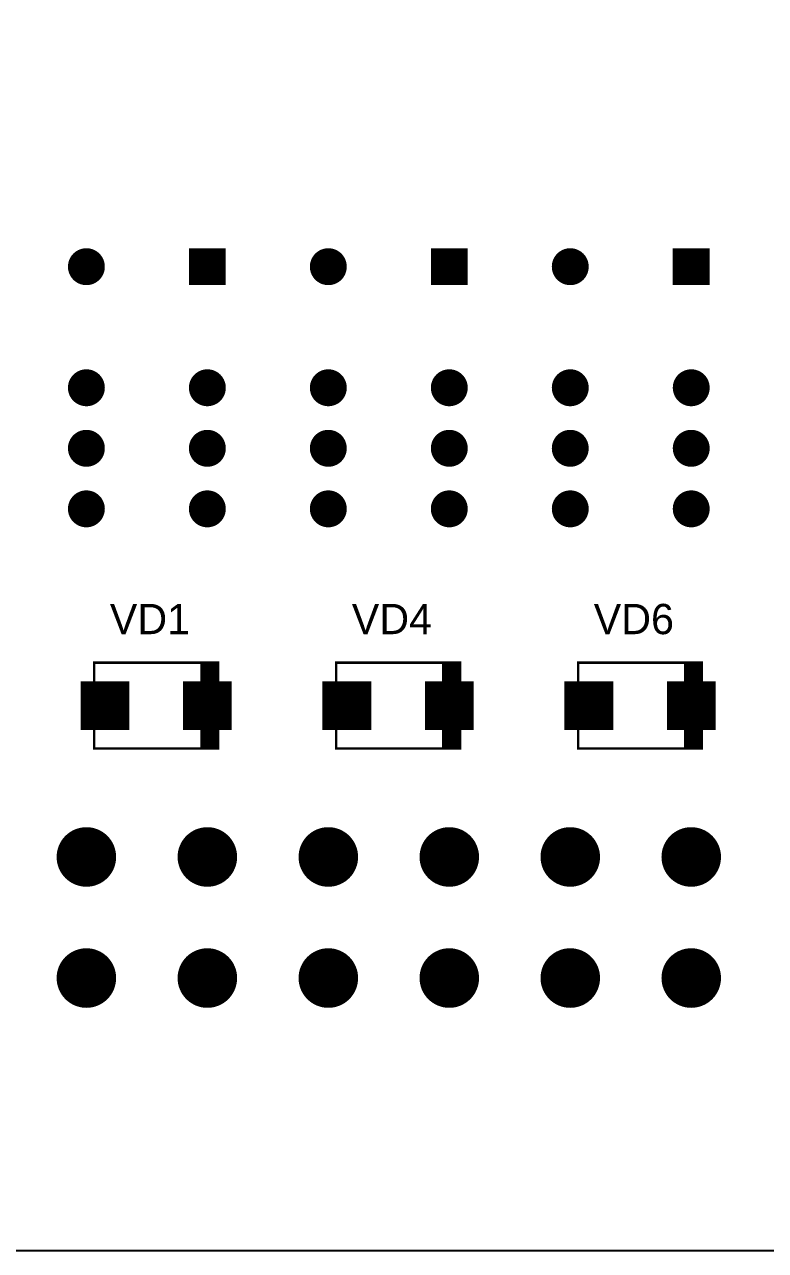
# Model space of a CAD drawing. Extents: x 51 to 816, y 111 to 274.
# Drawn here: x 552.8 to 591.6, y 124.5 to 188.8 of the extents above; entities that cross this region are included whole.
import ezdxf
from ezdxf.enums import TextEntityAlignment as Align

# ---------------------------------------------------------------- set-up
doc = ezdxf.new("R2010")
doc.units = 0
doc.header["$MEASUREMENT"] = 0
doc.layers.add('BOT_SILK', color=7, linetype='Continuous')

msp = doc.modelspace()

# ---------------------------------------------------------------- linework, layer by layer
at = {"layer": 'BOT_SILK'}
msp.add_lwpolyline([(816.35, 253.0715), (525.2025, 253.0715), (525.2025, 124.484), (816.35, 124.484)], close=True, dxfattribs=at)
at = {"layer": 'BOT_SILK', "const_width": 0.25}
for points in [[(556.8438, 176.0778, -1), (555.1563, 176.0778, -1)], [(569.5438, 176.0778, -1), (567.8563, 176.0778, -1)], [(582.2438, 176.0778, -1), (580.5563, 176.0778, -1)], [(556.8438, 169.7278, -1), (555.1563, 169.7278, -1)], [(563.1938, 169.7278, -1), (561.5063, 169.7278, -1)], [(569.5438, 169.7278, -1), (567.8563, 169.7278, -1)], [(575.8938, 169.7278, -1), (574.2063, 169.7278, -1)], [(582.2438, 169.7278, -1), (580.5563, 169.7278, -1)], [(588.5938, 169.7278, -1), (586.9063, 169.7278, -1)], [(556.8438, 166.5528, -1), (555.1563, 166.5528, -1)], [(563.1938, 166.5528, -1), (561.5063, 166.5528, -1)], [(569.5438, 166.5528, -1), (567.8563, 166.5528, -1)], [(575.8938, 166.5528, -1), (574.2063, 166.5528, -1)], [(582.2438, 166.5528, -1), (580.5563, 166.5528, -1)], [(588.5938, 166.5528, -1), (586.9063, 166.5528, -1)], [(556.8438, 163.3778, -1), (555.1563, 163.3778, -1)], [(563.1938, 163.3778, -1), (561.5063, 163.3778, -1)], [(569.5438, 163.3778, -1), (567.8563, 163.3778, -1)], [(575.8938, 163.3778, -1), (574.2063, 163.3778, -1)], [(582.2438, 163.3778, -1), (580.5563, 163.3778, -1)], [(588.5938, 163.3778, -1), (586.9063, 163.3778, -1)], [(557.4375, 145.1215, -1), (554.5625, 145.1215, -1)], [(563.7875, 145.1215, -1), (560.9125, 145.1215, -1)], [(570.1375, 145.1215, -1), (567.2625, 145.1215, -1)], [(576.4875, 145.1215, -1), (573.6125, 145.1215, -1)], [(582.8375, 145.1215, -1), (579.9625, 145.1215, -1)], [(589.1875, 145.1215, -1), (586.3125, 145.1215, -1)], [(557.4375, 138.7715, -1), (554.5625, 138.7715, -1)], [(563.7875, 138.7715, -1), (560.9125, 138.7715, -1)], [(570.1375, 138.7715, -1), (567.2625, 138.7715, -1)], [(576.4875, 138.7715, -1), (573.6125, 138.7715, -1)], [(582.8375, 138.7715, -1), (579.9625, 138.7715, -1)], [(589.1875, 138.7715, -1), (586.3125, 138.7715, -1)]]:
    msp.add_lwpolyline(points, format="xyb", close=True, dxfattribs=at)
at = {"layer": 'BOT_SILK'}
for points, const_width in [([(555.4438, 176.7115), (555.4438, 175.444)], 0.25), ([(555.6938, 176.8628), (555.6938, 175.2928)], 0.25), ([(555.9438, 176.919), (555.9438, 175.2365)], 0.25), ([(556.1938, 176.8978), (556.1938, 175.2578)], 0.25), ([(556.4438, 176.7953), (556.4438, 175.3603)], 0.25), ([(561.6938, 176.9215), (561.6938, 175.234)], 0.25), ([(561.9438, 176.9215), (561.9438, 175.234)], 0.25), ([(562.1938, 176.9215), (562.1938, 175.234)], 0.25), ([(562.4438, 176.9215), (562.4438, 175.234)], 0.25), ([(562.6938, 176.9215), (562.6938, 175.234)], 0.25), ([(562.9438, 176.9215), (562.9438, 175.234)], 0.25), ([(563.1938, 176.9215), (563.1938, 175.234)], 0.25), ([(568.1938, 176.7528), (568.1938, 175.4028)], 0.25), ([(568.4438, 176.8815), (568.4438, 175.274)], 0.25), ([(568.6938, 176.9203), (568.6938, 175.2353)], 0.25), ([(568.9438, 176.8853), (568.9438, 175.2703)], 0.25), ([(569.1938, 176.7615), (569.1938, 175.394)], 0.25), ([(574.4438, 176.9215), (574.4438, 175.234)], 0.25), ([(574.6938, 176.9215), (574.6938, 175.234)], 0.25), ([(574.9438, 176.9215), (574.9438, 175.234)], 0.25), ([(575.1938, 176.9215), (575.1938, 175.234)], 0.25), ([(575.4438, 176.9215), (575.4438, 175.234)], 0.25), ([(575.6938, 176.9215), (575.6938, 175.234)], 0.25), ([(580.9438, 176.7865), (580.9438, 175.369)], 0.25), ([(581.1938, 176.8953), (581.1938, 175.2603)], 0.25), ([(581.4438, 176.9203), (581.4438, 175.2353)], 0.25), ([(581.6938, 176.8678), (581.6938, 175.2878)], 0.25), ([(581.9438, 176.7228), (581.9438, 175.4328)], 0.25), ([(586.9438, 176.9215), (586.9438, 175.234)], 0.25), ([(587.1938, 176.9215), (587.1938, 175.234)], 0.25), ([(587.4438, 176.9215), (587.4438, 175.234)], 0.25), ([(587.6938, 176.9215), (587.6938, 175.234)], 0.25), ([(587.9438, 176.9215), (587.9438, 175.234)], 0.25), ([(588.1938, 176.9215), (588.1938, 175.234)], 0.25), ([(588.4438, 176.9215), (588.4438, 175.234)], 0.25), ([(555.1938, 176.3253), (555.1938, 175.8303)], 0.25), ([(556.6938, 176.5578), (556.6938, 175.5978)], 0.25), ([(567.9438, 176.4515), (567.9438, 175.704)], 0.25), ([(569.4438, 176.4753), (569.4438, 175.6803)], 0.25), ([(580.6938, 176.539), (580.6938, 175.6165)], 0.25), ([(582.1938, 176.3628), (582.1938, 175.7928)], 0.25), ([(555.4438, 170.3615), (555.4438, 169.094)], 0.25), ([(555.6938, 170.5128), (555.6938, 168.9428)], 0.25), ([(555.9438, 170.569), (555.9438, 168.8865)], 0.25), ([(556.1938, 170.5478), (556.1938, 168.9078)], 0.25), ([(556.4438, 170.4453), (556.4438, 169.0103)], 0.25), ([(561.6938, 170.2578), (561.6938, 169.1978)], 0.25), ([(561.9438, 170.4665), (561.9438, 168.989)], 0.25), ([(562.1938, 170.5565), (562.1938, 168.899)], 0.25), ([(562.4438, 170.5653), (562.4438, 168.8903)], 0.25), ([(562.6938, 170.4978), (562.6938, 168.9578)], 0.25), ([(562.9438, 170.3265), (562.9438, 169.129)], 0.25), ([(568.1938, 170.4028), (568.1938, 169.0528)], 0.25), ([(568.4438, 170.5315), (568.4438, 168.924)], 0.25), ([(568.6938, 170.5703), (568.6938, 168.8853)], 0.25), ([(568.9438, 170.5353), (568.9438, 168.9203)], 0.25), ([(569.1938, 170.4115), (569.1938, 169.044)], 0.25), ([(574.4438, 170.314), (574.4438, 169.1415)], 0.25), ([(574.6938, 170.4915), (574.6938, 168.964)], 0.25), ([(574.9438, 170.564), (574.9438, 168.8915)], 0.25), ([(575.1938, 170.559), (575.1938, 168.8965)], 0.25), ([(575.4438, 170.4728), (575.4438, 168.9828)], 0.25), ([(575.6938, 170.2728), (575.6938, 169.1828)], 0.25), ([(580.9438, 170.4365), (580.9438, 169.019)], 0.25), ([(581.1938, 170.5453), (581.1938, 168.9103)], 0.25), ([(581.4438, 170.5703), (581.4438, 168.8853)], 0.25), ([(581.6938, 170.5178), (581.6938, 168.9378)], 0.25), ([(581.9438, 170.3728), (581.9438, 169.0828)], 0.25), ([(587.1938, 170.3615), (587.1938, 169.094)], 0.25), ([(587.4438, 170.5128), (587.4438, 168.9428)], 0.25), ([(587.6938, 170.569), (587.6938, 168.8865)], 0.25), ([(587.9438, 170.5478), (587.9438, 168.9078)], 0.25), ([(588.1938, 170.4453), (588.1938, 169.0103)], 0.25), ([(555.1938, 169.9753), (555.1938, 169.4803)], 0.25), ([(556.6938, 170.2078), (556.6938, 169.2478)], 0.25), ([(567.9438, 170.1015), (567.9438, 169.354)], 0.25), ([(569.4438, 170.1253), (569.4438, 169.3303)], 0.25), ([(580.6938, 170.189), (580.6938, 169.2665)], 0.25), ([(582.1938, 170.0128), (582.1938, 169.4428)], 0.25), ([(586.9438, 169.9753), (586.9438, 169.4803)], 0.25), ([(588.4438, 170.2078), (588.4438, 169.2478)], 0.25), ([(555.4438, 167.1865), (555.4438, 165.919)], 0.25), ([(555.6938, 167.3378), (555.6938, 165.7678)], 0.25), ([(555.9438, 167.394), (555.9438, 165.7115)], 0.25), ([(556.1938, 167.3728), (556.1938, 165.7328)], 0.25), ([(556.4438, 167.2703), (556.4438, 165.8353)], 0.25), ([(561.6938, 167.0828), (561.6938, 166.0228)], 0.25), ([(561.9438, 167.2915), (561.9438, 165.814)], 0.25), ([(562.1938, 167.3815), (562.1938, 165.724)], 0.25), ([(562.4438, 167.3903), (562.4438, 165.7153)], 0.25), ([(562.6938, 167.3228), (562.6938, 165.7828)], 0.25), ([(562.9438, 167.1515), (562.9438, 165.954)], 0.25), ([(568.1938, 167.2278), (568.1938, 165.8778)], 0.25), ([(568.4438, 167.3565), (568.4438, 165.749)], 0.25), ([(568.6938, 167.3953), (568.6938, 165.7103)], 0.25), ([(568.9438, 167.3603), (568.9438, 165.7453)], 0.25), ([(569.1938, 167.2365), (569.1938, 165.869)], 0.25), ([(574.4438, 167.139), (574.4438, 165.9665)], 0.25), ([(574.6938, 167.3165), (574.6938, 165.789)], 0.25), ([(574.9438, 167.389), (574.9438, 165.7165)], 0.25), ([(575.1938, 167.384), (575.1938, 165.7215)], 0.25), ([(575.4438, 167.2978), (575.4438, 165.8078)], 0.25), ([(575.6938, 167.0978), (575.6938, 166.0078)], 0.25), ([(580.9438, 167.2615), (580.9438, 165.844)], 0.25), ([(581.1938, 167.3703), (581.1938, 165.7353)], 0.25), ([(581.4438, 167.3953), (581.4438, 165.7103)], 0.25), ([(581.6938, 167.3428), (581.6938, 165.7628)], 0.25), ([(581.9438, 167.1978), (581.9438, 165.9078)], 0.25), ([(587.1938, 167.1865), (587.1938, 165.919)], 0.25), ([(587.4438, 167.3378), (587.4438, 165.7678)], 0.25), ([(587.6938, 167.394), (587.6938, 165.7115)], 0.25), ([(587.9438, 167.3728), (587.9438, 165.7328)], 0.25), ([(588.1938, 167.2703), (588.1938, 165.8353)], 0.25), ([(555.1938, 166.8003), (555.1938, 166.3053)], 0.25), ([(556.6938, 167.0328), (556.6938, 166.0728)], 0.25), ([(567.9438, 166.9265), (567.9438, 166.179)], 0.25), ([(569.4438, 166.9503), (569.4438, 166.1553)], 0.25), ([(580.6938, 167.014), (580.6938, 166.0915)], 0.25), ([(582.1938, 166.8378), (582.1938, 166.2678)], 0.25), ([(586.9438, 166.8003), (586.9438, 166.3053)], 0.25), ([(588.4438, 167.0328), (588.4438, 166.0728)], 0.25), ([(555.4438, 164.0115), (555.4438, 162.744)], 0.25), ([(555.6938, 164.1628), (555.6938, 162.5928)], 0.25), ([(555.9438, 164.219), (555.9438, 162.5365)], 0.25), ([(556.1938, 164.1978), (556.1938, 162.5578)], 0.25), ([(556.4438, 164.0953), (556.4438, 162.6603)], 0.25), ([(556.6938, 163.8578), (556.6938, 162.8978)], 0.25), ([(561.6938, 163.9078), (561.6938, 162.8478)], 0.25), ([(561.9438, 164.1165), (561.9438, 162.639)], 0.25), ([(562.1938, 164.2065), (562.1938, 162.549)], 0.25), ([(562.4438, 164.2153), (562.4438, 162.5403)], 0.25), ([(562.6938, 164.1478), (562.6938, 162.6078)], 0.25), ([(562.9438, 163.9765), (562.9438, 162.779)], 0.25), ([(568.1938, 164.0528), (568.1938, 162.7028)], 0.25), ([(568.4438, 164.1815), (568.4438, 162.574)], 0.25), ([(568.6938, 164.2203), (568.6938, 162.5353)], 0.25), ([(568.9438, 164.1853), (568.9438, 162.5703)], 0.25), ([(569.1938, 164.0615), (569.1938, 162.694)], 0.25), ([(574.4438, 163.964), (574.4438, 162.7915)], 0.25), ([(574.6938, 164.1415), (574.6938, 162.614)], 0.25), ([(574.9438, 164.214), (574.9438, 162.5415)], 0.25), ([(575.1938, 164.209), (575.1938, 162.5465)], 0.25), ([(575.4438, 164.1228), (575.4438, 162.6328)], 0.25), ([(575.6938, 163.9228), (575.6938, 162.8328)], 0.25), ([(580.6938, 163.839), (580.6938, 162.9165)], 0.25), ([(580.9438, 164.0865), (580.9438, 162.669)], 0.25), ([(581.1938, 164.1953), (581.1938, 162.5603)], 0.25), ([(581.4438, 164.2203), (581.4438, 162.5353)], 0.25), ([(581.6938, 164.1678), (581.6938, 162.5878)], 0.25), ([(581.9438, 164.0228), (581.9438, 162.7328)], 0.25), ([(587.1938, 164.0115), (587.1938, 162.744)], 0.25), ([(587.4438, 164.1628), (587.4438, 162.5928)], 0.25), ([(587.6938, 164.219), (587.6938, 162.5365)], 0.25), ([(587.9438, 164.1978), (587.9438, 162.5578)], 0.25), ([(588.1938, 164.0953), (588.1938, 162.6603)], 0.25), ([(588.4438, 163.8578), (588.4438, 162.8978)], 0.25), ([(555.1938, 163.6253), (555.1938, 163.1303)], 0.25), ([(567.9438, 163.7515), (567.9438, 163.004)], 0.25), ([(569.4438, 163.7753), (569.4438, 162.9803)], 0.25), ([(582.1938, 163.6628), (582.1938, 163.0928)], 0.25), ([(586.9438, 163.6253), (586.9438, 163.1303)], 0.25), ([(562.0375, 155.3115), (562.0375, 150.8065)], 0.125), ([(562.1625, 155.3115), (562.1625, 150.8065)], 0.125), ([(562.2875, 155.3115), (562.2875, 150.8065)], 0.125), ([(562.4125, 155.3115), (562.4125, 150.8065)], 0.125), ([(562.5375, 155.3115), (562.5375, 150.8065)], 0.125), ([(562.6625, 155.3115), (562.6625, 150.8065)], 0.125), ([(562.7875, 155.3115), (562.7875, 150.8065)], 0.125), ([(574.7375, 155.3115), (574.7375, 150.8065)], 0.125), ([(574.8625, 155.3115), (574.8625, 150.8065)], 0.125), ([(574.9875, 155.3115), (574.9875, 150.8065)], 0.125), ([(575.1125, 155.3115), (575.1125, 150.8065)], 0.125), ([(575.2375, 155.3115), (575.2375, 150.8065)], 0.125), ([(575.3625, 155.3115), (575.3625, 150.8065)], 0.125), ([(575.4875, 155.3115), (575.4875, 150.8065)], 0.125), ([(587.4375, 155.3115), (587.4375, 150.8065)], 0.125), ([(587.5625, 155.3115), (587.5625, 150.8065)], 0.125), ([(587.6875, 155.3115), (587.6875, 150.8065)], 0.125), ([(587.8125, 155.3115), (587.8125, 150.8065)], 0.125), ([(587.9375, 155.3115), (587.9375, 150.8065)], 0.125), ([(588.0625, 155.3115), (588.0625, 150.8065)], 0.125), ([(588.1875, 155.3115), (588.1875, 150.8065)], 0.125), ([(555.9438, 154.2153), (555.9438, 151.9028)], 0.25), ([(556.1938, 154.2153), (556.1938, 151.9028)], 0.25), ([(556.4438, 154.2153), (556.4438, 151.9028)], 0.25), ([(556.6938, 154.2153), (556.6938, 151.9028)], 0.25), ([(556.9438, 154.2153), (556.9438, 151.9028)], 0.25), ([(557.1938, 154.2153), (557.1938, 151.9028)], 0.25), ([(557.4438, 154.2153), (557.4438, 151.9028)], 0.25), ([(557.6938, 154.2153), (557.6938, 151.9028)], 0.25), ([(557.9438, 154.2153), (557.9438, 151.9028)], 0.25), ([(561.1938, 154.2153), (561.1938, 151.9028)], 0.25), ([(561.4438, 154.2153), (561.4438, 151.9028)], 0.25), ([(561.6938, 154.2153), (561.6938, 151.9028)], 0.25), ([(561.9438, 154.2153), (561.9438, 151.9028)], 0.25), ([(562.1938, 154.2153), (562.1938, 151.9028)], 0.25), ([(562.4438, 154.2153), (562.4438, 151.9028)], 0.25), ([(562.6938, 154.2153), (562.6938, 151.9028)], 0.25), ([(562.9438, 154.2153), (562.9438, 151.9028)], 0.25), ([(563.1938, 154.2153), (563.1938, 151.9028)], 0.25), ([(563.4438, 154.2153), (563.4438, 151.9028)], 0.25), ([(568.6938, 154.2153), (568.6938, 151.9028)], 0.25), ([(568.9438, 154.2153), (568.9438, 151.9028)], 0.25), ([(569.1938, 154.2153), (569.1938, 151.9028)], 0.25), ([(569.4438, 154.2153), (569.4438, 151.9028)], 0.25), ([(569.6938, 154.2153), (569.6938, 151.9028)], 0.25), ([(569.9438, 154.2153), (569.9438, 151.9028)], 0.25), ([(570.1938, 154.2153), (570.1938, 151.9028)], 0.25), ([(570.4438, 154.2153), (570.4438, 151.9028)], 0.25), ([(570.6938, 154.2153), (570.6938, 151.9028)], 0.25), ([(573.9438, 154.2153), (573.9438, 151.9028)], 0.25), ([(574.1938, 154.2153), (574.1938, 151.9028)], 0.25), ([(574.4438, 154.2153), (574.4438, 151.9028)], 0.25), ([(574.6938, 154.2153), (574.6938, 151.9028)], 0.25), ([(574.9438, 154.2153), (574.9438, 151.9028)], 0.25), ([(575.1938, 154.2153), (575.1938, 151.9028)], 0.25), ([(575.4438, 154.2153), (575.4438, 151.9028)], 0.25), ([(575.6938, 154.2153), (575.6938, 151.9028)], 0.25), ([(575.9438, 154.2153), (575.9438, 151.9028)], 0.25), ([(576.1938, 154.2153), (576.1938, 151.9028)], 0.25), ([(581.4438, 154.2153), (581.4438, 151.9028)], 0.25), ([(581.6938, 154.2153), (581.6938, 151.9028)], 0.25), ([(581.9438, 154.2153), (581.9438, 151.9028)], 0.25), ([(582.1938, 154.2153), (582.1938, 151.9028)], 0.25), ([(582.4438, 154.2153), (582.4438, 151.9028)], 0.25), ([(582.6938, 154.2153), (582.6938, 151.9028)], 0.25), ([(582.9438, 154.2153), (582.9438, 151.9028)], 0.25), ([(583.1938, 154.2153), (583.1938, 151.9028)], 0.25), ([(583.4438, 154.2153), (583.4438, 151.9028)], 0.25), ([(586.6938, 154.2153), (586.6938, 151.9028)], 0.25), ([(586.9438, 154.2153), (586.9438, 151.9028)], 0.25), ([(587.1938, 154.2153), (587.1938, 151.9028)], 0.25), ([(587.4438, 154.2153), (587.4438, 151.9028)], 0.25), ([(587.6938, 154.2153), (587.6938, 151.9028)], 0.25), ([(587.9438, 154.2153), (587.9438, 151.9028)], 0.25), ([(588.1938, 154.2153), (588.1938, 151.9028)], 0.25), ([(588.4438, 154.2153), (588.4438, 151.9028)], 0.25), ([(588.6938, 154.2153), (588.6938, 151.9028)], 0.25), ([(555.6938, 146.5253), (555.6938, 143.7178)], 0.25), ([(555.9438, 146.5578), (555.9438, 143.6853)], 0.25), ([(556.1938, 146.5453), (556.1938, 143.6978)], 0.25), ([(556.4438, 146.4878), (556.4438, 143.7553)], 0.25), ([(561.9438, 146.5003), (561.9438, 143.7428)], 0.25), ([(562.1938, 146.5503), (562.1938, 143.6928)], 0.25), ([(562.4438, 146.5553), (562.4438, 143.6878)], 0.25), ([(562.6938, 146.5165), (562.6938, 143.7265)], 0.25), ([(568.1938, 146.4665), (568.1938, 143.7765)], 0.25), ([(568.4438, 146.5353), (568.4438, 143.7078)], 0.25), ([(568.6938, 146.5578), (568.6938, 143.6853)], 0.25), ([(568.9438, 146.5378), (568.9438, 143.7053)], 0.25), ([(569.1938, 146.4715), (569.1938, 143.7715)], 0.25), ([(574.6938, 146.514), (574.6938, 143.729)], 0.25), ([(574.9438, 146.554), (574.9438, 143.689)], 0.25), ([(575.1938, 146.5515), (575.1938, 143.6915)], 0.25), ([(575.4438, 146.504), (575.4438, 143.739)], 0.25), ([(580.9438, 146.484), (580.9438, 143.759)], 0.25), ([(581.1938, 146.544), (581.1938, 143.699)], 0.25), ([(581.4438, 146.5578), (581.4438, 143.6853)], 0.25), ([(581.6938, 146.5278), (581.6938, 143.7153)], 0.25), ([(587.4438, 146.5253), (587.4438, 143.7178)], 0.25), ([(587.6938, 146.5578), (587.6938, 143.6853)], 0.25), ([(587.9438, 146.5453), (587.9438, 143.6978)], 0.25), ([(588.1938, 146.4878), (588.1938, 143.7553)], 0.25), ([(554.9438, 146.0965), (554.9438, 144.1465)], 0.25), ([(555.1938, 146.3115), (555.1938, 143.9315)], 0.25), ([(555.4438, 146.4465), (555.4438, 143.7965)], 0.25), ([(556.6938, 146.3803), (556.6938, 143.8628)], 0.25), ([(556.9438, 146.2053), (556.9438, 144.0378)], 0.25), ([(557.1938, 145.9215), (557.1938, 144.3215)], 0.25), ([(561.1938, 145.9753), (561.1938, 144.2678)], 0.25), ([(561.4438, 146.2365), (561.4438, 144.0065)], 0.25), ([(561.6938, 146.4003), (561.6938, 143.8428)], 0.25), ([(562.9438, 146.4303), (562.9438, 143.8128)], 0.25), ([(563.1938, 146.2853), (563.1938, 143.9578)], 0.25), ([(563.4438, 146.054), (563.4438, 144.189)], 0.25), ([(567.6938, 146.1478), (567.6938, 144.0953)], 0.25), ([(567.9438, 146.3428), (567.9438, 143.9003)], 0.25), ([(569.4438, 146.3515), (569.4438, 143.8915)], 0.25), ([(569.6938, 146.159), (569.6938, 144.084)], 0.25), ([(569.9438, 145.8415), (569.9438, 144.4015)], 0.25), ([(573.9438, 146.039), (573.9438, 144.204)], 0.25), ([(574.1938, 146.2753), (574.1938, 143.9678)], 0.25), ([(574.4438, 146.424), (574.4438, 143.819)], 0.25), ([(575.6938, 146.4065), (575.6938, 143.8365)], 0.25), ([(575.9438, 146.2465), (575.9438, 143.9965)], 0.25), ([(576.1938, 145.9915), (576.1938, 144.2515)], 0.25), ([(580.1938, 145.9028), (580.1938, 144.3403)], 0.25), ([(580.4438, 146.194), (580.4438, 144.049)], 0.25), ([(580.6938, 146.3728), (580.6938, 143.8703)], 0.25), ([(581.9438, 146.4515), (581.9438, 143.7915)], 0.25), ([(582.1938, 146.319), (582.1938, 143.924)], 0.25), ([(582.4438, 146.109), (582.4438, 144.134)], 0.25), ([(586.6938, 146.0965), (586.6938, 144.1465)], 0.25), ([(586.9438, 146.3115), (586.9438, 143.9315)], 0.25), ([(587.1938, 146.4465), (587.1938, 143.7965)], 0.25), ([(588.4438, 146.3803), (588.4438, 143.8628)], 0.25), ([(588.6938, 146.2053), (588.6938, 144.0378)], 0.25), ([(588.9438, 145.9215), (588.9438, 144.3215)], 0.25), ([(554.6938, 145.7215), (554.6938, 144.5215)], 0.25), ([(560.9438, 145.419), (560.9438, 144.824)], 0.25), ([(563.6938, 145.6315), (563.6938, 144.6115)], 0.25), ([(567.4438, 145.819), (567.4438, 144.424)], 0.25), ([(573.6938, 145.5978), (573.6938, 144.6453)], 0.25), ([(576.4438, 145.4728), (576.4438, 144.7703)], 0.25), ([(582.6938, 145.7478), (582.6938, 144.4953)], 0.25), ([(586.4438, 145.7215), (586.4438, 144.5215)], 0.25), ([(555.4438, 140.0965), (555.4438, 137.4465)], 0.25), ([(555.6938, 140.1753), (555.6938, 137.3678)], 0.25), ([(555.9438, 140.2078), (555.9438, 137.3353)], 0.25), ([(556.1938, 140.1953), (556.1938, 137.3478)], 0.25), ([(556.4438, 140.1378), (556.4438, 137.4053)], 0.25), ([(561.6938, 140.0503), (561.6938, 137.4928)], 0.25), ([(561.9438, 140.1503), (561.9438, 137.3928)], 0.25), ([(562.1938, 140.2003), (562.1938, 137.3428)], 0.25), ([(562.4438, 140.2053), (562.4438, 137.3378)], 0.25), ([(562.6938, 140.1665), (562.6938, 137.3765)], 0.25), ([(562.9438, 140.0803), (562.9438, 137.4628)], 0.25), ([(568.1938, 140.1165), (568.1938, 137.4265)], 0.25), ([(568.4438, 140.1853), (568.4438, 137.3578)], 0.25), ([(568.6938, 140.2078), (568.6938, 137.3353)], 0.25), ([(568.9438, 140.1878), (568.9438, 137.3553)], 0.25), ([(569.1938, 140.1215), (569.1938, 137.4215)], 0.25), ([(574.4438, 140.074), (574.4438, 137.469)], 0.25), ([(574.6938, 140.164), (574.6938, 137.379)], 0.25), ([(574.9438, 140.204), (574.9438, 137.339)], 0.25), ([(575.1938, 140.2015), (575.1938, 137.3415)], 0.25), ([(575.4438, 140.154), (575.4438, 137.389)], 0.25), ([(575.6938, 140.0565), (575.6938, 137.4865)], 0.25), ([(580.9438, 140.134), (580.9438, 137.409)], 0.25), ([(581.1938, 140.194), (581.1938, 137.349)], 0.25), ([(581.4438, 140.2078), (581.4438, 137.3353)], 0.25), ([(581.6938, 140.1778), (581.6938, 137.3653)], 0.25), ([(581.9438, 140.1015), (581.9438, 137.4415)], 0.25), ([(587.1938, 140.0965), (587.1938, 137.4465)], 0.25), ([(587.4438, 140.1753), (587.4438, 137.3678)], 0.25), ([(587.6938, 140.2078), (587.6938, 137.3353)], 0.25), ([(587.9438, 140.1953), (587.9438, 137.3478)], 0.25), ([(588.1938, 140.1378), (588.1938, 137.4053)], 0.25), ([(554.9438, 139.7465), (554.9438, 137.7965)], 0.25), ([(555.1938, 139.9615), (555.1938, 137.5815)], 0.25), ([(556.6938, 140.0303), (556.6938, 137.5128)], 0.25), ([(556.9438, 139.8553), (556.9438, 137.6878)], 0.25), ([(557.1938, 139.5715), (557.1938, 137.9715)], 0.25), ([(561.1938, 139.6253), (561.1938, 137.9178)], 0.25), ([(561.4438, 139.8865), (561.4438, 137.6565)], 0.25), ([(563.1938, 139.9353), (563.1938, 137.6078)], 0.25), ([(563.4438, 139.704), (563.4438, 137.839)], 0.25), ([(567.4438, 139.469), (567.4438, 138.074)], 0.25), ([(567.6938, 139.7978), (567.6938, 137.7453)], 0.25), ([(567.9438, 139.9928), (567.9438, 137.5503)], 0.25), ([(569.4438, 140.0015), (569.4438, 137.5415)], 0.25), ([(569.6938, 139.809), (569.6938, 137.734)], 0.25), ([(569.9438, 139.4915), (569.9438, 138.0515)], 0.25), ([(573.9438, 139.689), (573.9438, 137.854)], 0.25), ([(574.1938, 139.9253), (574.1938, 137.6178)], 0.25), ([(575.9438, 139.8965), (575.9438, 137.6465)], 0.25), ([(576.1938, 139.6415), (576.1938, 137.9015)], 0.25), ([(580.1938, 139.5528), (580.1938, 137.9903)], 0.25), ([(580.4438, 139.844), (580.4438, 137.699)], 0.25), ([(580.6938, 140.0228), (580.6938, 137.5203)], 0.25), ([(582.1938, 139.969), (582.1938, 137.574)], 0.25), ([(582.4438, 139.759), (582.4438, 137.784)], 0.25), ([(582.6938, 139.3978), (582.6938, 138.1453)], 0.25), ([(586.6938, 139.7465), (586.6938, 137.7965)], 0.25), ([(586.9438, 139.9615), (586.9438, 137.5815)], 0.25), ([(588.4438, 140.0303), (588.4438, 137.5128)], 0.25), ([(588.6938, 139.8553), (588.6938, 137.6878)], 0.25), ([(588.9438, 139.5715), (588.9438, 137.9715)], 0.25), ([(554.6938, 139.3715), (554.6938, 138.1715)], 0.25), ([(560.9438, 139.069), (560.9438, 138.474)], 0.25), ([(563.6938, 139.2815), (563.6938, 138.2615)], 0.25), ([(573.6938, 139.2478), (573.6938, 138.2953)], 0.25), ([(576.4438, 139.1228), (576.4438, 138.4203)], 0.25), ([(586.4438, 139.3715), (586.4438, 138.1715)], 0.25)]:
    msp.add_lwpolyline(points, dxfattribs=dict(at, const_width=const_width))
for points, const_width in [([(563.1938, 176.9215), (561.5063, 176.9215), (561.5063, 175.234), (563.1938, 175.234)], 0.25), ([(575.8938, 176.9215), (574.2063, 176.9215), (574.2063, 175.234), (575.8938, 175.234)], 0.25), ([(588.5938, 176.9215), (586.9063, 176.9215), (586.9063, 175.234), (588.5938, 175.234)], 0.25), ([(562.9125, 155.3115), (562.9125, 150.8065), (556.4125, 150.8065), (556.4125, 155.3115)], 0.125), ([(575.6125, 155.3115), (575.6125, 150.8065), (569.1125, 150.8065), (569.1125, 155.3115)], 0.125), ([(588.3125, 155.3115), (588.3125, 150.8065), (581.8125, 150.8065), (581.8125, 155.3115)], 0.125), ([(558.1313, 154.2153), (555.8188, 154.2153), (555.8188, 151.9028), (558.1313, 151.9028)], 0.25), ([(563.5063, 154.2153), (561.1938, 154.2153), (561.1938, 151.9028), (563.5063, 151.9028)], 0.25), ([(570.8313, 154.2153), (568.5188, 154.2153), (568.5188, 151.9028), (570.8313, 151.9028)], 0.25), ([(576.2063, 154.2153), (573.8938, 154.2153), (573.8938, 151.9028), (576.2063, 151.9028)], 0.25), ([(583.5313, 154.2153), (581.2188, 154.2153), (581.2188, 151.9028), (583.5313, 151.9028)], 0.25), ([(588.9063, 154.2153), (586.5938, 154.2153), (586.5938, 151.9028), (588.9063, 151.9028)], 0.25)]:
    msp.add_lwpolyline(points, close=True, dxfattribs=dict(at, const_width=const_width))

# ---------------------------------------------------------------- texts
at = {"layer": 'BOT_SILK', "text_generation_flag": 6, "width": 1.019685}
for s, p in [('VD1', (559.3363, 156.8055)), ('VD4', (572.0363, 156.8055)), ('VD6', (584.7363, 156.8055))]:
    msp.add_text(s, height=1.5875, rotation=180, dxfattribs=at).set_placement(p, align=Align.CENTER)

doc.saveas('drawing.dxf')
